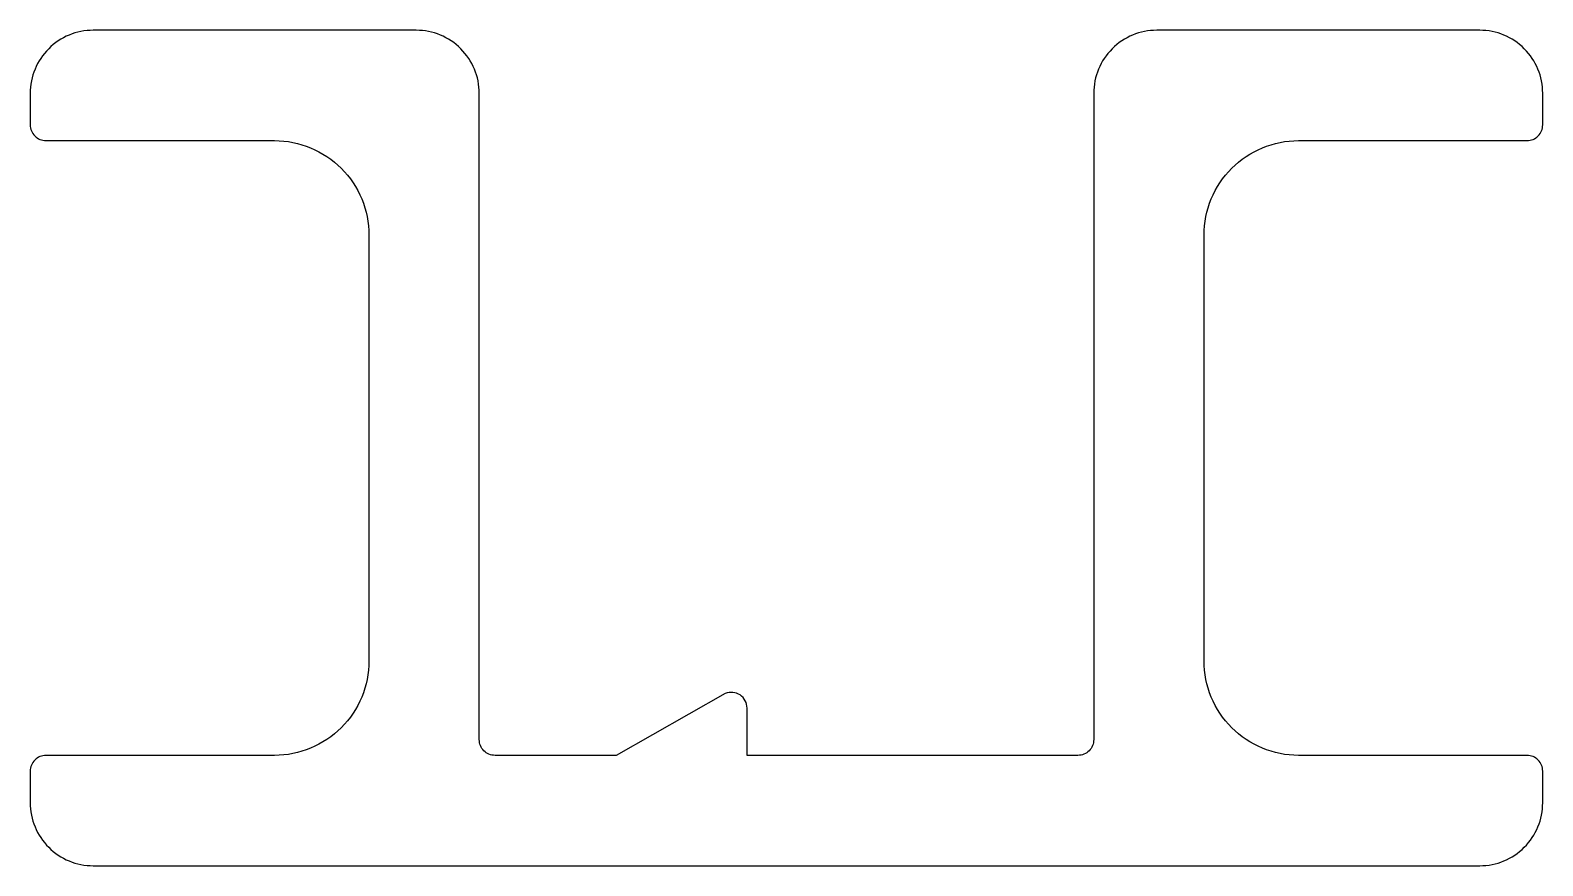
# Model space of a CAD drawing. Extents: x 128.6 to 176.6, y 202.2 to 228.7.
import ezdxf

# ---------------------------------------------------------------- set-up
doc = ezdxf.new("R2010")
doc.units = 0
doc.header["$LTSCALE"] = 15
doc.layers.get('0').update_dxf_attribs({"linetype": 'CONTINUOUS'})

msp = doc.modelspace()

# ---------------------------------------------------------------- linework, layer by layer
at = {"color": 0, "linetype": 'BYBLOCK', "ltscale": 0.05}
msp.add_lwpolyline([(161.874, 205.737), (151.374, 205.737), (151.374, 207.237, 0.534791), (150.683, 207.699), (147.219, 205.737), (143.374, 205.737, -0.414214), (142.874, 206.237), (142.874, 226.737, 0.414214), (140.874, 228.737), (130.624, 228.737, 0.414214), (128.624, 226.737), (128.624, 225.737, 0.414214), (129.124, 225.237), (136.374, 225.237, -0.414214), (139.374, 222.237), (139.374, 208.737, -0.414214), (136.374, 205.737), (129.124, 205.737, 0.414214), (128.624, 205.237), (128.624, 204.237, 0.414214), (130.624, 202.237), (174.624, 202.237, 0.414214), (176.624, 204.237), (176.624, 205.237, 0.414214), (176.124, 205.737), (168.874, 205.737, -0.414214), (165.874, 208.737), (165.874, 222.237, -0.414214), (168.874, 225.237), (176.124, 225.237, 0.414214), (176.624, 225.737), (176.624, 226.737, 0.414214), (174.624, 228.737), (164.374, 228.737, 0.414214), (162.374, 226.737), (162.374, 206.237, -0.414214)], format="xyb", close=True, dxfattribs=at)

doc.saveas('drawing.dxf')
